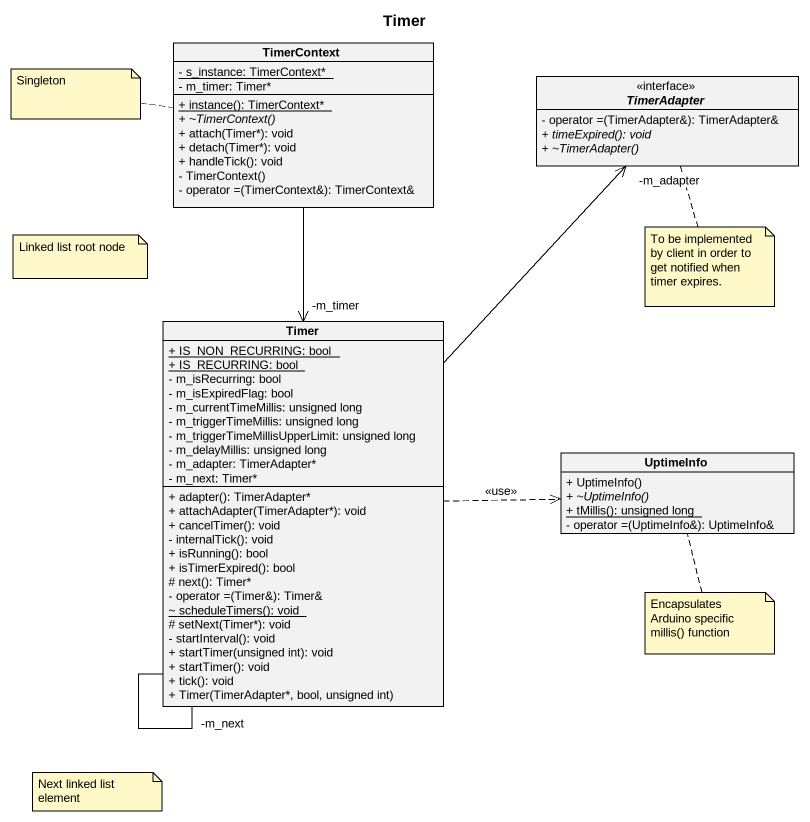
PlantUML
@startuml
title Timer
hide circle
hide empty members
skinparam classAttributeIconSize 0
class TimerContext {
  {static} - s_instance: TimerContext*
  - m_timer: Timer*
  {static} + instance(): TimerContext*
  {abstract} + ~TimerContext()
  + attach(Timer*): void
  + detach(Timer*): void
  + handleTick(): void
  - TimerContext()
  - operator =(TimerContext&): TimerContext&
}
abstract class TimerAdapter <<interface>> {
  - operator =(TimerAdapter&): TimerAdapter&
  {abstract} + timeExpired(): void
  {abstract} + ~TimerAdapter()
}
class Timer {
  {static} + IS_NON_RECURRING: bool
  {static} + IS_RECURRING: bool
  - m_isRecurring: bool
  - m_isExpiredFlag: bool
  - m_currentTimeMillis: unsigned long
  - m_triggerTimeMillis: unsigned long
  - m_triggerTimeMillisUpperLimit: unsigned long
  - m_delayMillis: unsigned long
  - m_adapter: TimerAdapter*
  - m_next: Timer*
  + adapter(): TimerAdapter*
  + attachAdapter(TimerAdapter*): void
  + cancelTimer(): void
  - internalTick(): void
  + isRunning(): bool
  + isTimerExpired(): bool
  # next(): Timer*
  - operator =(Timer&): Timer&
  {static} ~ scheduleTimers(): void
  # setNext(Timer*): void
  - startInterval(): void
  + startTimer(unsigned int): void
  + startTimer(): void
  + tick(): void
  + Timer(TimerAdapter*, bool, unsigned int)
}
class UptimeInfo {
  + UptimeInfo()
  {abstract} + ~UptimeInfo()
  {static} + tMillis(): unsigned long
  - operator =(UptimeInfo&): UptimeInfo&
}
TimerContext --> "-m_timer" Timer
Timer -up-> "-m_adapter" TimerAdapter
Timer -- "-m_next" Timer
Timer .right.> UptimeInfo : <<use>>
note left of TimerContext : Singleton
note bottom of TimerAdapter : To be implemented by client in order to get notified when timer expires.
note as N3
  Linked list root node
end note
note bottom of UptimeInfo : Encapsulates Arduino specific millis() function
note as N5
  Next linked list element
end note
@enduml
